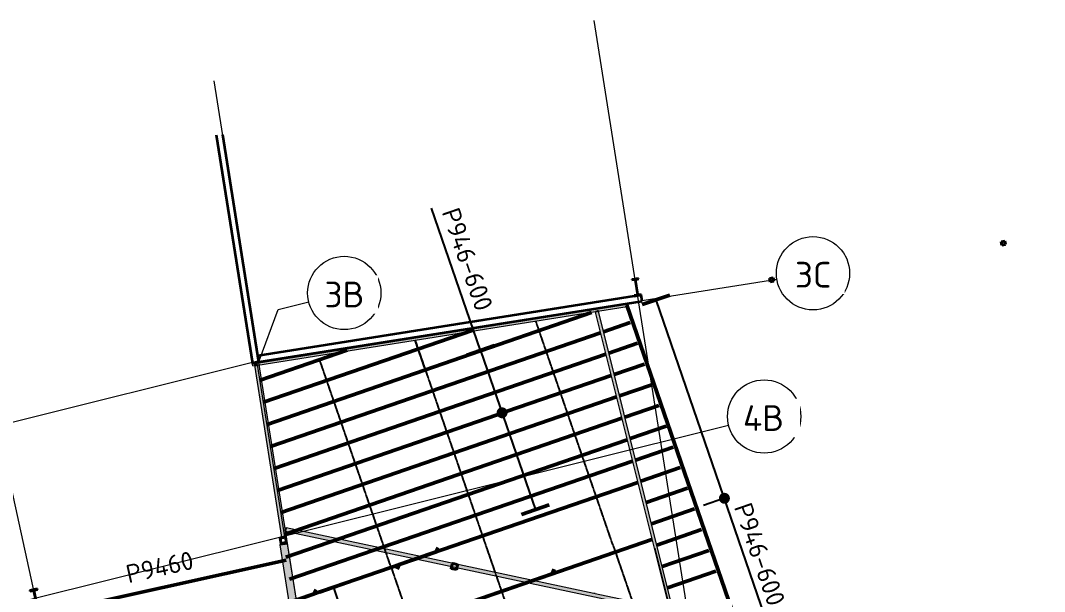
# Model space of a CAD drawing. Header units: millimetres. Extents: x 632 to 197946, y -2790 to 4041528.
# Drawn here: x 162776 to 190720, y 3992736 to 4008312 of the extents above; entities that cross this region are included whole.
import ezdxf

# ---------------------------------------------------------------- set-up
doc = ezdxf.new("R2010")
doc.units = ezdxf.units.MM
for name, pattern in [('Dash', [7, 5, -2]), ('Hidden', [4, 3, -1]), ('Hidden Half', [3, 2, -1])]:
    doc.linetypes.add(name, pattern=pattern)
for name, color, linetype, lineweight in [('A-010-M_LINE', 90, 'Continuous', 13), ('A-200-M_WALL_EXT', 113, 'Continuous', 13), ('S-280-A_STRUCT_FRAME', 2, 'Continuous', 18), ('S-280-M_COLUMN', 52, 'Continuous', 13), ('S-280-M_STRUCT_FRAME', 12, 'Continuous', 13), ('S-280-MH_COLUMN', 52, 'Hidden Half', 13), ('Z-030-M_GRID', 191, 'Continuous', 13), ('Z-033_T_GRIDREF', 31, 'Continuous', 13), ('Z-060-M_DETAIL', 92, 'Continuous', 25)]:
    doc.layers.add(name, color=color, linetype=linetype, lineweight=lineweight)
doc.styles.add('ISOCPEUR_1', font='isocpeur.ttf', dxfattribs={"height": 700})
doc.styles.add('ISOCPEUR_2', font='isocpeur.ttf', dxfattribs={"height": 500})

# ---------------------------------------------------------------- blocks, each defined once
blk = doc.blocks.new('NRP_Column-Steel-UB - SC124 - 530UB82_0-4039852-S6_011 - LOWER PURLIN PLAN - PART 1')
at = {"layer": 'S-280-M_COLUMN', "linetype": 'Hidden Half', "lineweight": 35}
blk.add_hatch(color=256, dxfattribs=at).paths.add_polyline_path([(-105, -264), (104, -264), (104, -251), (19, -251), (9, -247), (5, -237), (5, 237), (9, 247), (19, 251), (104, 251), (104, 264), (-105, 264), (-105, 251), (-19, 251), (-9, 247), (-5, 237), (-5, -237), (-9, -247), (-19, -251), (-105, -251)])
at = {"layer": 'S-280-M_COLUMN', "lineweight": 35}
for p, q in [((104, 264), (-105, 264)), ((-105, 264), (-105, 251)), ((-105, 251), (-19, 251)), ((-5, 237), (-5, -237)), ((5, -237), (5, 237)), ((19, 251), (104, 251)), ((104, 251), (104, 264)), ((-19, -251), (-105, -251)), ((-105, -251), (-105, -264)), ((-105, -264), (104, -264)), ((104, -251), (19, -251)), ((104, -264), (104, -251))]:
    blk.add_line(p, q, dxfattribs=at)
for centre, start, end in [((-19, 237), 0, 90), ((19, 237), 90, 180), ((-19, -237), 270, 0), ((19, -237), 180, 270)]:
    blk.add_arc(centre, 14, start, end, dxfattribs=at)
blk = doc.blocks.new('NRP_Column-Steel-UB - SC122 - 460UB74_6-4109969-S6_011 - LOWER PURLIN PLAN - PART 1')
at = {"layer": 'S-280-M_COLUMN', "linetype": 'Hidden Half', "lineweight": 35}
blk.add_hatch(color=256, dxfattribs=at).paths.add_polyline_path([(-95, 0), (95, 0), (95, 15), (16, 15), (8, 18), (5, 26), (5, 431), (8, 440), (16, 443), (95, 443), (95, 457), (-95, 457), (-95, 443), (-16, 443), (-8, 440), (-5, 431), (-5, 26), (-8, 18), (-16, 15), (-95, 15)])
at = {"layer": 'S-280-M_COLUMN', "lineweight": 35}
for p, q in [((95, 457), (-95, 457)), ((-95, 457), (-95, 443)), ((-95, 443), (-16, 443)), ((-5, 431), (-5, 26)), ((5, 26), (5, 431)), ((16, 443), (95, 443)), ((95, 443), (95, 457)), ((-16, 15), (-95, 15)), ((-95, 15), (-95, 0)), ((-95, 0), (95, 0)), ((95, 15), (16, 15)), ((95, 0), (95, 15))]:
    blk.add_line(p, q, dxfattribs=at)
for centre, start, end in [((-16, 431), 0, 90), ((16, 431), 90, 180), ((-16, 26), 270, 0), ((16, 26), 180, 270)]:
    blk.add_arc(centre, 11.4, start, end, dxfattribs=at)
blk = doc.blocks.new('NRP_Column-Steel-SHS - SC440 - 150x150x5_0SHS-3964800-S6_011 - LOWER PURLIN PLAN - PART 1')
at = {"layer": 'S-280-M_COLUMN', "linetype": 'Hidden Half', "lineweight": 35}
h = blk.add_hatch(color=256, dxfattribs=at)
h.paths.add_polyline_path([(-75, -75), (75, -75), (75, 75), (-75, 75)])
h.paths.add_polyline_path([(-70, -70), (-70, 70), (70, 70), (70, -70)])
at = {"layer": 'S-280-M_COLUMN', "lineweight": 35}
for p, q in [((75, 75), (-75, 75)), ((-75, 75), (-75, -75)), ((-70, -70), (-70, 70)), ((-70, 70), (70, 70)), ((70, 70), (70, -70)), ((75, -75), (75, 75)), ((-75, -75), (75, -75)), ((70, -70), (-70, -70))]:
    blk.add_line(p, q, dxfattribs=at)
blk = doc.blocks.new('NRP_Framing-Steel-Purlin C - P946 - EC250-24-4003491-S6_011 - LOWER PURLIN PLAN - PART 1')
at = {"layer": 'S-280-M_STRUCT_FRAME', "color": 1, "lineweight": 50}
blk.add_line((-2318985, 3993595), (-2325715, 3992103), dxfattribs=at)
blk.add_line((-2318985, 3993595), (-2325715, 3992103), dxfattribs=at)
blk = doc.blocks.new('NRP_Framing-Steel-Purlin Z - P914 - EZ250-15-4004943-S6_011 - LOWER PURLIN PLAN - PART 1')
at = {"layer": 'S-280-M_STRUCT_FRAME', "color": 150, "lineweight": 50}
for p, q in [((-2318172, 3992792), (-2318234, 3992665)), ((-2318234, 3992665), (-2325883, 3990031)), ((-2325883, 3990031), (-2325945, 3989904))]:
    blk.add_line(p, q, dxfattribs=at)
blk = doc.blocks.new('NRP_Framing-Steel-Purlin Z - P916 - EZ250-24-4147545-S6_011 - LOWER PURLIN PLAN - PART 1')
at = {"layer": 'S-280-M_STRUCT_FRAME', "color": 1, "lineweight": 50}
for p, q in [((-2314905, 3993811), (-2319226, 3992323)), ((-2314843, 3993938), (-2314905, 3993811)), ((-2319226, 3992323), (-2319288, 3992196))]:
    blk.add_line(p, q, dxfattribs=at)
blk = doc.blocks.new('NRP_Framing-Steel-Purlin Z - P916 - EZ250-24-4147543-S6_011 - LOWER PURLIN PLAN - PART 1')
at = {"layer": 'S-280-M_STRUCT_FRAME', "color": 1, "lineweight": 50}
for p, q in [((-2311667, 3993342), (-2311729, 3993215)), ((-2311729, 3993215), (-2319115, 3990672)), ((-2319115, 3990672), (-2319177, 3990545))]:
    blk.add_line(p, q, dxfattribs=at)
blk = doc.blocks.new('NRP_Framing-Steel-Purlin C - P946 - EC250-24-4149092-S6_011 - LOWER PURLIN PLAN - PART 1')
at = {"layer": 'S-280-M_STRUCT_FRAME', "color": 1, "lineweight": 50}
blk.add_line((-2308423, 3996677), (-2309451, 3996323), dxfattribs=at)
blk.add_line((-2308423, 3996677), (-2309451, 3996323), dxfattribs=at)
blk = doc.blocks.new('NRP_Framing-Steel-Purlin C - P946 - EC250-24-4149094-S6_011 - LOWER PURLIN PLAN - PART 1')
at = {"layer": 'S-280-M_STRUCT_FRAME', "color": 1, "lineweight": 50}
blk.add_line((-2308618, 3997243), (-2309596, 3996906), dxfattribs=at)
blk.add_line((-2308618, 3997243), (-2309596, 3996906), dxfattribs=at)
blk = doc.blocks.new('NRP_Framing-Steel-Purlin C - P946 - EC250-24-4149096-S6_011 - LOWER PURLIN PLAN - PART 1')
at = {"layer": 'S-280-M_STRUCT_FRAME', "color": 1, "lineweight": 50}
blk.add_line((-2308813, 3997810), (-2309742, 3997490), dxfattribs=at)
blk.add_line((-2308813, 3997810), (-2309742, 3997490), dxfattribs=at)
blk = doc.blocks.new('NRP_Framing-Steel-Purlin C - P946 - EC250-24-4149098-S6_011 - LOWER PURLIN PLAN - PART 1')
at = {"layer": 'S-280-M_STRUCT_FRAME', "color": 1, "lineweight": 50}
blk.add_line((-2309007, 3998376), (-2309888, 3998073), dxfattribs=at)
blk.add_line((-2309007, 3998376), (-2309888, 3998073), dxfattribs=at)
blk = doc.blocks.new('NRP_Framing-Steel-Purlin C - P946 - EC250-24-4149100-S6_011 - LOWER PURLIN PLAN - PART 1')
at = {"layer": 'S-280-M_STRUCT_FRAME', "color": 1, "lineweight": 50}
blk.add_line((-2309203, 3998942), (-2310033, 3998657), dxfattribs=at)
blk.add_line((-2309203, 3998942), (-2310033, 3998657), dxfattribs=at)
blk = doc.blocks.new('NRP_Framing-Steel-Purlin C - P946 - EC250-24-4149102-S6_011 - LOWER PURLIN PLAN - PART 1')
at = {"layer": 'S-280-M_STRUCT_FRAME', "color": 1, "lineweight": 50}
blk.add_line((-2309398, 3999509), (-2310179, 3999240), dxfattribs=at)
blk.add_line((-2309398, 3999509), (-2310179, 3999240), dxfattribs=at)
blk = doc.blocks.new('NRP_Framing-Steel-Purlin Z - P916 - EZ250-24-4149498-S6_011 - LOWER PURLIN PLAN - PART 1')
at = {"layer": 'S-280-M_STRUCT_FRAME', "color": 1, "lineweight": 50}
for p, q in [((-2309391, 3995710), (-2315897, 3993469)), ((-2315897, 3993469), (-2315959, 3993343))]:
    blk.add_line(p, q, dxfattribs=at)
blk = doc.blocks.new('NRP_Framing-Steel-Purlin Z - P916 - EZ250-24-4147741-S6_011 - LOWER PURLIN PLAN - PART 1')
at = {"layer": 'S-280-M_STRUCT_FRAME', "color": 1, "lineweight": 50}
for p, q in [((-2309003, 3994154), (-2315643, 3991867)), ((-2315643, 3991867), (-2315705, 3991740))]:
    blk.add_line(p, q, dxfattribs=at)
blk = doc.blocks.new('NRP_Framing-Steel-Purlin C - P946 - EC250-24-4149104-S6_011 - LOWER PURLIN PLAN - PART 1')
at = {"layer": 'S-280-M_STRUCT_FRAME', "color": 1, "lineweight": 50}
blk.add_line((-2309593, 4000075), (-2310324, 3999823), dxfattribs=at)
blk.add_line((-2309593, 4000075), (-2310324, 3999823), dxfattribs=at)
blk = doc.blocks.new('NRP_Framing-Steel-Purlin C - P946 - EC250-24-4148733-S6_011 - LOWER PURLIN PLAN - PART 1')
at = {"layer": 'S-280-M_STRUCT_FRAME', "color": 1, "lineweight": 50}
blk.add_line((-2310655, 4000343), (-2319503, 3997296), dxfattribs=at)
blk.add_line((-2310655, 4000343), (-2319503, 3997296), dxfattribs=at)
blk = doc.blocks.new('NRP_Framing-Steel-Purlin C - P946 - EC250-24-4148734-S6_011 - LOWER PURLIN PLAN - PART 1')
at = {"layer": 'S-280-M_STRUCT_FRAME', "color": 1, "lineweight": 50}
blk.add_line((-2313909, 3999856), (-2319599, 3997897), dxfattribs=at)
blk.add_line((-2313909, 3999856), (-2319599, 3997897), dxfattribs=at)
blk = doc.blocks.new('NRP_Framing-Steel-Purlin C - P946 - EC250-24-4148735-S6_011 - LOWER PURLIN PLAN - PART 1')
at = {"layer": 'S-280-M_STRUCT_FRAME', "color": 1, "lineweight": 50}
blk.add_line((-2317317, 3999316), (-2319694, 3998498), dxfattribs=at)
blk.add_line((-2317317, 3999316), (-2319694, 3998498), dxfattribs=at)
blk = doc.blocks.new('NRP_Framing-Steel-Purlin C - P946 - EC250-24-4149111-S6_011 - LOWER PURLIN PLAN - PART 1')
at = {"layer": 'S-280-M_STRUCT_FRAME', "color": 1, "lineweight": 50}
blk.add_line((-2309682, 3996877), (-2318991, 3993671), dxfattribs=at)
blk.add_line((-2309682, 3996877), (-2318991, 3993671), dxfattribs=at)
blk = doc.blocks.new('NRP_Framing-Steel-Purlin C - P946 - EC250-24-4149109-S6_011 - LOWER PURLIN PLAN - PART 1')
at = {"layer": 'S-280-M_STRUCT_FRAME', "color": 1, "lineweight": 50}
blk.add_line((-2309974, 3998043), (-2319122, 3994893), dxfattribs=at)
blk.add_line((-2309974, 3998043), (-2319122, 3994893), dxfattribs=at)
blk = doc.blocks.new('NRP_Framing-Steel-Purlin C - P946 - EC250-24-4149106-S6_011 - LOWER PURLIN PLAN - PART 1')
at = {"layer": 'S-280-M_STRUCT_FRAME', "color": 1, "lineweight": 50}
blk.add_line((-2310410, 3999794), (-2319408, 3996696), dxfattribs=at)
blk.add_line((-2310410, 3999794), (-2319408, 3996696), dxfattribs=at)
blk = doc.blocks.new('NRP_Framing-Steel-Purlin C - P946 - EC250-24-4149512-S6_011 - LOWER PURLIN PLAN - PART 1')
at = {"layer": 'S-280-M_STRUCT_FRAME', "color": 1, "lineweight": 50}
blk.add_line((-2308230, 3996119), (-2309307, 3995748), dxfattribs=at)
blk.add_line((-2308230, 3996119), (-2309307, 3995748), dxfattribs=at)
blk = doc.blocks.new('NRP_Framing-Steel-Purlin C - P946 - EC250-24-4149467-S6_011 - LOWER PURLIN PLAN - PART 1')
at = {"layer": 'S-280-M_STRUCT_FRAME', "color": 1, "lineweight": 50}
blk.add_line((-2308036, 3995555), (-2309162, 3995167), dxfattribs=at)
blk.add_line((-2308036, 3995555), (-2309162, 3995167), dxfattribs=at)
blk = doc.blocks.new('NRP_Framing-Steel-Purlin C - P946 - EC250-24-4149466-S6_011 - LOWER PURLIN PLAN - PART 1')
at = {"layer": 'S-280-M_STRUCT_FRAME', "color": 1, "lineweight": 50}
blk.add_line((-2307842, 3994990), (-2309017, 3994585), dxfattribs=at)
blk.add_line((-2307842, 3994990), (-2309017, 3994585), dxfattribs=at)
blk = doc.blocks.new('NRP_Framing-Steel-Purlin C - P946 - EC250-24-4149432-S6_011 - LOWER PURLIN PLAN - PART 1')
at = {"layer": 'S-280-M_STRUCT_FRAME', "color": 1, "lineweight": 50}
blk.add_line((-2307647, 3994424), (-2308871, 3994002), dxfattribs=at)
blk.add_line((-2307647, 3994424), (-2308871, 3994002), dxfattribs=at)
blk = doc.blocks.new('NRP_Framing-Steel-Purlin C - P946 - EC250-24-4149430-S6_011 - LOWER PURLIN PLAN - PART 1')
at = {"layer": 'S-280-M_STRUCT_FRAME', "color": 1, "lineweight": 50}
blk.add_line((-2307453, 3993859), (-2308726, 3993421), dxfattribs=at)
blk.add_line((-2307453, 3993859), (-2308726, 3993421), dxfattribs=at)
blk = doc.blocks.new('NRP_Framing-Steel-Purlin C - P946 - EC250-24-4149428-S6_011 - LOWER PURLIN PLAN - PART 1')
at = {"layer": 'S-280-M_STRUCT_FRAME', "color": 1, "lineweight": 50}
blk.add_line((-2307258, 3993295), (-2308581, 3992839), dxfattribs=at)
blk.add_line((-2307258, 3993295), (-2308581, 3992839), dxfattribs=at)
blk = doc.blocks.new('NRP_Framing-Steel-PFC - OR308 - 250PFC-4149580-S6_011 - LOWER PURLIN PLAN - PART 1')
at = {"layer": 'S-280-M_STRUCT_FRAME', "linetype": 'Dash'}
for points in [[(-2310552, 4000360), (-2310544, 4000363), (-2310545, 4000371), (-2310553, 4000369), (-2310552, 4000361)], [(-2308204, 3990955), (-2308117, 3990977), (-2310464, 4000382), (-2310552, 4000360), (-2309256, 3995167)], [(-2308120, 3990989), (-2308119, 3990989), (-2310464, 4000383), (-2310545, 4000371), (-2310543, 4000363), (-2310464, 4000382), (-2308197, 3991297)], [(-2310544, 4000363), (-2310543, 4000363), (-2310545, 4000371)], [(-2308117, 3990977), (-2308117, 3990978), (-2309163, 3995167)], [(-2308119, 3990989), (-2308119, 3990990), (-2309162, 3995167)]]:
    blk.add_hatch(color=9, dxfattribs=at).paths.add_polyline_path(points)
at = {"layer": 'S-280-M_STRUCT_FRAME', "color": 55, "linetype": 'Dash'}
for p, q in [((-2310466, 4000395), (-2310554, 4000373)), ((-2310554, 4000373), (-2310553, 4000369)), ((-2310546, 4000374), (-2310466, 4000394)), ((-2310545, 4000371), (-2310546, 4000374)), ((-2310545, 4000371), (-2310546, 4000374)), ((-2310466, 4000394), (-2310466, 4000395)), ((-2310464, 4000384), (-2310466, 4000395)), ((-2310464, 4000384), (-2310466, 4000394))]:
    blk.add_line(p, q, dxfattribs=at)
at = {"layer": 'S-280-M_STRUCT_FRAME', "color": 55}
for p, q in [((-2310553, 4000369), (-2310552, 4000360)), ((-2310552, 4000360), (-2310464, 4000382)), ((-2310552, 4000360), (-2308204, 3990955)), ((-2310544, 4000363), (-2310545, 4000371)), ((-2310543, 4000363), (-2310545, 4000371)), ((-2310464, 4000383), (-2310544, 4000363)), ((-2308119, 3990989), (-2310464, 4000384)), ((-2308119, 3990990), (-2310464, 4000384)), ((-2310464, 4000382), (-2310464, 4000383)), ((-2308117, 3990978), (-2310464, 4000383)), ((-2308117, 3990977), (-2310464, 4000382)), ((-2308117, 3990977), (-2308204, 3990955)), ((-2308119, 3990990), (-2308119, 3990990)), ((-2308117, 3990978), (-2308117, 3990978))]:
    blk.add_line(p, q, dxfattribs=at)
blk = doc.blocks.new('NRP_Framing-Steel-PFC - R308 - 250PFC-4148418-S6_011 - LOWER PURLIN PLAN - PART 1')
at = {"layer": 'S-280-M_STRUCT_FRAME', "linetype": 'Dash'}
blk.add_hatch(color=9, dxfattribs=at).paths.add_polyline_path([(-2319107, 3994217), (-2319018, 3994231), (-2319762, 3998926), (-2319850, 3998912), (-2319107, 3994221)])
at = {"layer": 'S-280-M_STRUCT_FRAME', "color": 55, "linetype": 'Dash'}
for p, q in [((-2319764, 3998939), (-2319852, 3998925)), ((-2319852, 3998925), (-2319850, 3998912)), ((-2319844, 3998925), (-2319763, 3998938)), ((-2319843, 3998914), (-2319844, 3998925)), ((-2319762, 3998927), (-2319843, 3998914)), ((-2319763, 3998938), (-2319764, 3998939)), ((-2319762, 3998927), (-2319763, 3998938))]:
    blk.add_line(p, q, dxfattribs=at)
at = {"layer": 'S-280-M_STRUCT_FRAME', "color": 55}
for p, q in [((-2319850, 3998912), (-2319762, 3998926)), ((-2319850, 3998912), (-2319107, 3994217)), ((-2319762, 3998926), (-2319762, 3998927)), ((-2319018, 3994231), (-2319762, 3998926)), ((-2319018, 3994231), (-2319107, 3994217))]:
    blk.add_line(p, q, dxfattribs=at)
blk = doc.blocks.new('NRP_Framing-Steel-PFC - R309 - 300PFC-4147032-S6_011 - LOWER PURLIN PLAN - PART 1')
at = {"layer": 'S-280-M_STRUCT_FRAME', "linetype": 'Dash'}
h = blk.add_hatch(color=9, dxfattribs=at)
h.paths.add_polyline_path([(-2308514, 3992152), (-2308516, 3992152), (-2308516, 3992152)])
h.paths.add_polyline_path([(-2310571, 3992589), (-2310571, 3992589), (-2310583, 3992591)])
h.paths.add_polyline_path([(-2310713, 3992619), (-2310713, 3992619), (-2319005, 3994384), (-2318988, 3994462), (-2318996, 3994462), (-2319012, 3994383), (-2310720, 3992620)])
for points in [[(-2319005, 3994382), (-2318988, 3994470), (-2318995, 3994470), (-2318994, 3994463), (-2318988, 3994462), (-2319005, 3994382)], [(-2318988, 3994462), (-2318988, 3994462), (-2318988, 3994462)]]:
    blk.add_hatch(color=9, dxfattribs=at).paths.add_polyline_path(points)
h = blk.add_hatch(color=9, dxfattribs=at)
h.paths.add_polyline_path([(-2308502, 3992149), (-2308527, 3992246), (-2310548, 3992676), (-2310566, 3992588), (-2308986, 3992252)])
h.paths.add_polyline_path([(-2310571, 3992589), (-2310553, 3992672), (-2310590, 3992680), (-2310589, 3992685), (-2318986, 3994470), (-2319005, 3994382), (-2310583, 3992591)])
at = {"layer": 'S-280-M_STRUCT_FRAME', "color": 55}
for p, q in [((-2318994, 3994471), (-2319013, 3994383)), ((-2319013, 3994383), (-2319012, 3994383)), ((-2319012, 3994383), (-2318995, 3994463)), ((-2319012, 3994383), (-2319005, 3994382)), ((-2319005, 3994382), (-2318986, 3994470)), ((-2318988, 3994462), (-2319005, 3994382)), ((-2319005, 3994382), (-2319005, 3994382)), ((-2319005, 3994382), (-2310571, 3992589)), ((-2318995, 3994463), (-2318988, 3994462)), ((-2318986, 3994470), (-2318994, 3994471)), ((-2310589, 3992685), (-2318986, 3994470)), ((-2310566, 3992588), (-2308502, 3992149)), ((-2308527, 3992246), (-2310548, 3992676))]:
    blk.add_line(p, q, dxfattribs=at)
at = {"layer": 'S-280-M_STRUCT_FRAME', "color": 55, "linetype": 'Dash'}
for p, q in [((-2319013, 3994383), (-2319012, 3994383)), ((-2319013, 3994383), (-2319013, 3994383)), ((-2319005, 3994382), (-2319005, 3994382)), ((-2318995, 3994463), (-2318988, 3994462)), ((-2318994, 3994471), (-2318986, 3994470)), ((-2310548, 3992676), (-2310589, 3992685)), ((-2310571, 3992589), (-2310566, 3992588)), ((-2308448, 3992230), (-2308527, 3992246)), ((-2308502, 3992149), (-2308466, 3992142)), ((-2308448, 3992230), (-2308466, 3992142))]:
    blk.add_line(p, q, dxfattribs=at)
blk = doc.blocks.new('NRP_Framing-Steel-Purlin C - P946 - EC250-24-4148414-S6_011 - LOWER PURLIN PLAN - PART 1')
at = {"layer": 'S-280-M_STRUCT_FRAME', "color": 1, "lineweight": 50}
blk.add_line((-2309687, 4000551), (-2298311, 3967514), dxfattribs=at)
blk.add_line((-2309687, 4000551), (-2298311, 3967514), dxfattribs=at)
at = {"layer": 'S-280-M_STRUCT_FRAME', "color": 1, "linetype": 'Dash', "lineweight": 50}
blk.add_line((-2298311, 3967514), (-2298290, 3967453), dxfattribs=at)
blk.add_line((-2298311, 3967514), (-2298290, 3967453), dxfattribs=at)
blk = doc.blocks.new('NRP_Framing-Steel-PFC - B306 - 200PFC-4148600-S6_011 - LOWER PURLIN PLAN - PART 1')
at = {"layer": 'S-280-M_STRUCT_FRAME', "linetype": 'Dash'}
for points in [[(-2319896, 3998889), (-2319848, 3998897), (-2319850, 3998913), (-2319762, 3998926), (-2319759, 3998911), (-2309683, 4000507), (-2309695, 4000581), (-2319908, 3998964), (-2319899, 3998905)], [(-2309683, 4000507), (-2309680, 4000508), (-2309691, 4000576), (-2309694, 4000575)]]:
    blk.add_hatch(color=9, dxfattribs=at).paths.add_polyline_path(points)
at = {"layer": 'S-280-M_STRUCT_FRAME', "color": 55}
for p, q in [((-2309695, 4000581), (-2319908, 3998964)), ((-2319759, 3998911), (-2309683, 4000507)), ((-2309692, 4000582), (-2309695, 4000581)), ((-2309695, 4000581), (-2309683, 4000507)), ((-2309694, 4000575), (-2309693, 4000575)), ((-2309693, 4000575), (-2309691, 4000576)), ((-2309683, 4000507), (-2309693, 4000575)), ((-2309680, 4000508), (-2309692, 4000582)), ((-2309691, 4000576), (-2309680, 4000508)), ((-2309683, 4000507), (-2309680, 4000508)), ((-2309683, 4000507), (-2309683, 4000507)), ((-2309680, 4000508), (-2309680, 4000508)), ((-2319896, 3998889), (-2319908, 3998964)), ((-2319896, 3998889), (-2319848, 3998897))]:
    blk.add_line(p, q, dxfattribs=at)
at = {"layer": 'S-280-M_STRUCT_FRAME', "color": 55, "linetype": 'Dash'}
for p, q in [((-2309683, 4000507), (-2309683, 4000507)), ((-2309683, 4000507), (-2309683, 4000507)), ((-2309680, 4000508), (-2309680, 4000508)), ((-2309680, 4000508), (-2309680, 4000508)), ((-2319848, 3998897), (-2319759, 3998911))]:
    blk.add_line(p, q, dxfattribs=at)
blk = doc.blocks.new('NRP_Framing-Steel-Purlin C - P946 - EC250-24-4149112-S6_011 - LOWER PURLIN PLAN - PART 1')
at = {"layer": 'S-280-M_STRUCT_FRAME', "color": 1, "lineweight": 50}
blk.add_line((-2309537, 3996293), (-2318896, 3993070), dxfattribs=at)
blk.add_line((-2309537, 3996293), (-2318896, 3993070), dxfattribs=at)
at = {"layer": 'S-280-M_STRUCT_FRAME', "color": 1, "linetype": 'Dash', "lineweight": 50}
blk.add_line((-2309536, 3996293), (-2309537, 3996293), dxfattribs=at)
blk.add_line((-2309536, 3996293), (-2309537, 3996293), dxfattribs=at)
blk = doc.blocks.new('NRP_Framing-Steel-Purlin C - P946 - EC250-24-4149110-S6_011 - LOWER PURLIN PLAN - PART 1')
at = {"layer": 'S-280-M_STRUCT_FRAME', "color": 1, "lineweight": 50}
blk.add_line((-2309828, 3997460), (-2319028, 3994292), dxfattribs=at)
blk.add_line((-2309828, 3997460), (-2319028, 3994292), dxfattribs=at)
at = {"layer": 'S-280-M_STRUCT_FRAME', "color": 1, "linetype": 'Dash', "lineweight": 50}
blk.add_line((-2309828, 3997460), (-2309828, 3997460), dxfattribs=at)
blk.add_line((-2309828, 3997460), (-2309828, 3997460), dxfattribs=at)
blk = doc.blocks.new('NRP_Framing-Steel-Purlin C - P946 - EC250-24-4149108-S6_011 - LOWER PURLIN PLAN - PART 1')
at = {"layer": 'S-280-M_STRUCT_FRAME', "color": 1, "lineweight": 50}
for p, q in [((-2310119, 3998627), (-2312949, 3997653)), ((-2310119, 3998627), (-2312949, 3997653)), ((-2313230, 3997556), (-2319218, 3995494)), ((-2313230, 3997556), (-2319218, 3995494))]:
    blk.add_line(p, q, dxfattribs=at)
at = {"layer": 'S-280-M_STRUCT_FRAME', "color": 1, "linetype": 'Dash', "lineweight": 50}
blk.add_line((-2310119, 3998627), (-2310119, 3998627), dxfattribs=at)
blk.add_line((-2310119, 3998627), (-2310119, 3998627), dxfattribs=at)
blk = doc.blocks.new('NRP_Framing-Steel-Purlin C - P946 - EC250-24-4149107-S6_011 - LOWER PURLIN PLAN - PART 1')
at = {"layer": 'S-280-M_STRUCT_FRAME', "color": 1, "lineweight": 50}
blk.add_line((-2310265, 3999210), (-2319313, 3996095), dxfattribs=at)
blk.add_line((-2310265, 3999210), (-2319313, 3996095), dxfattribs=at)
at = {"layer": 'S-280-M_STRUCT_FRAME', "color": 1, "linetype": 'Dash', "lineweight": 50}
blk.add_line((-2310264, 3999210), (-2310265, 3999210), dxfattribs=at)
blk.add_line((-2310264, 3999210), (-2310265, 3999210), dxfattribs=at)
blk = doc.blocks.new('NRP_Extent _v2_ - 1-200-4010178-S6_011 - LOWER PURLIN PLAN - PART 1')
at = {"layer": 'Z-060-M_DETAIL'}
blk.add_hatch(color=256, dxfattribs=at).paths.add_polyline_path([(-145, 39), (-150, 0), (-145, -39), (-130, -75), (-106, -106), (-75, -130), (-39, -145), (0, -150), (39, -145), (75, -130), (106, -106), (130, -75), (145, -39), (150, 0), (145, 39), (130, 75), (106, 106), (75, 130), (39, 145), (0, 150), (-39, 145), (-75, 130), (-106, 106), (-130, 75)])
at = {"layer": 'Z-060-M_DETAIL', "lineweight": 50}
for p, q in [((-8881, 400), (-8881, -400)), ((14875, 400), (14875, -400))]:
    blk.add_line(p, q, dxfattribs=at)
at = {"layer": 'Z-060-M_DETAIL'}
blk.add_line((14875, 0), (-8881, 0), dxfattribs=at)
blk = doc.blocks.new('NRP_Bridging Plan _v2_ - 1 Row-4150505-S6_011 - LOWER PURLIN PLAN - PART 1')
at = {"layer": 'Z-060-M_DETAIL', "linetype": 'Hidden'}
blk.add_line((4670, 805), (4670, -26539), dxfattribs=at)
blk = doc.blocks.new('NRP_Bridging Plan _v2_ - 1 Row-4028170-S6_011 - LOWER PURLIN PLAN - PART 1')
at = {"layer": 'Z-060-M_DETAIL', "linetype": 'Hidden'}
blk.add_line((1620, 223), (1620, -9577), dxfattribs=at)
blk = doc.blocks.new('NRP_Extent _v2_ - 1-200-4151327-S6_011 - LOWER PURLIN PLAN - PART 1')
at = {"layer": 'Z-060-M_DETAIL'}
blk.add_hatch(color=256, dxfattribs=at).paths.add_polyline_path([(-145, 39), (-150, 0), (-145, -39), (-130, -75), (-106, -106), (-75, -130), (-39, -145), (0, -150), (39, -145), (75, -130), (106, -106), (130, -75), (145, -39), (150, 0), (145, 39), (130, 75), (106, 106), (75, 130), (39, 145), (0, 150), (-39, 145), (-75, 130), (-106, 106), (-130, 75)])
at = {"layer": 'Z-060-M_DETAIL', "lineweight": 50}
for p, q in [((-2795, 400), (-2795, -400)), ((1800, 400), (1800, -400))]:
    blk.add_line(p, q, dxfattribs=at)
at = {"layer": 'Z-060-M_DETAIL'}
for q in [(-2795, 0), (5904, 0)]:
    blk.add_line((1800, 0), q, dxfattribs=at)
blk = doc.blocks.new('NRP_Extent _v2_ - 1-200-4153870-S6_011 - LOWER PURLIN PLAN - PART 1')
at = {"layer": 'Z-060-M_DETAIL'}
blk.add_hatch(color=256, dxfattribs=at).paths.add_polyline_path([(145, -39), (150, 0), (145, 39), (130, 75), (106, 106), (75, 130), (39, 145), (0, 150), (-39, 145), (-75, 130), (-106, 106), (-130, 75), (-145, 39), (-150, 0), (-145, -39), (-130, -75), (-106, -106), (-75, -130), (-39, -145), (0, -150), (39, -145), (75, -130), (106, -106), (130, -75)])
at = {"layer": 'Z-060-M_DETAIL', "lineweight": 50}
for p, q in [((-5726, 400), (-5726, -400)), ((3592, 400), (3592, -400))]:
    blk.add_line(p, q, dxfattribs=at)
at = {"layer": 'Z-060-M_DETAIL'}
for p, q in [((3592, 0), (-5726, 0)), ((0, 0), (0, -600))]:
    blk.add_line(p, q, dxfattribs=at)
blk = doc.blocks.new('Grid - NRP_Grid-Head-320187-S6_011 - LOWER PURLIN PLAN - PART 1')
at = {"layer": 'Z-033_T_GRIDREF'}
blk.add_circle((0, 0), 5, dxfattribs=at)

msp = doc.modelspace()

# ---------------------------------------------------------------- hatches: boundary and pattern name
at = {"layer": 'S-280-M_COLUMN'}
h = msp.add_hatch(color=256, dxfattribs=at)
h.paths.add_polyline_path([(189552, 4002182), (189651, 4002198), (189636, 4002296), (189537, 4002281)])
h.paths.add_polyline_path([(189557, 4002188), (189543, 4002277), (189631, 4002291), (189646, 4002202)])
h = msp.add_hatch(color=256, dxfattribs=at)
h.paths.add_polyline_path([(183235, 4001181), (183333, 4001197), (183318, 4001296), (183219, 4001280)])
h.paths.add_polyline_path([(183239, 4001187), (183225, 4001276), (183314, 4001290), (183328, 4001201)])
h = msp.add_hatch(color=256, dxfattribs=at)
h.paths.add_polyline_path([(174676, 3993328), (174689, 3993386), (174684, 3993387), (174673, 3993334), (174536, 3993363), (174545, 3993417), (174542, 3993417), (174530, 3993359)])
h.paths.add_polyline_path([(174708, 3993474), (174708, 3993474), (174708, 3993474)])
at = {"layer": 'S-280-M_STRUCT_FRAME'}
for points in [[(169860, 3994005), (169958, 3994022), (169954, 3994046), (169856, 3994031)], [(171754, 3982047), (171960, 3982079), (170066, 3994037), (169860, 3994005), (171264, 3985140)], [(169968, 3994022), (170066, 3994038), (170062, 3994063), (169964, 3994046), (169965, 3994037)]]:
    msp.add_hatch(color=9, dxfattribs=at).paths.add_polyline_path(points)
h = msp.add_hatch(color=9, dxfattribs=at)
h.paths.add_polyline_path([(169968, 3994022), (169964, 3994048), (169954, 3994046), (169958, 3994021)])
h.paths.add_polyline_path([(170066, 3994037), (170066, 3994038), (170005, 3994028)])

# ---------------------------------------------------------------- linework, layer by layer
at = {"layer": 'A-010-M_LINE', "linetype": 'Hidden', "lineweight": 25}
for p, q in [((178943, 3994006), (176840, 4000113)), ((173544, 3999591), (180062, 3980661)), ((173820, 3998789), (173544, 3999591)), ((172889, 3993400), (170938, 3999064))]:
    msp.add_line(p, q, dxfattribs=at)
at = {"layer": 'A-200-M_WALL_EXT', "lineweight": 35}
for p, q in [((168117, 4005194), (169103, 3998968)), ((169276, 3998996), (168295, 4005194)), ((179526, 4000796), (169249, 3999169)), ((179741, 4000653), (179713, 4000826)), ((169276, 3998996), (179741, 4000653)), ((169249, 3999169), (169276, 3998996)), ((169103, 3998968), (169276, 3998996))]:
    msp.add_line(p, q, dxfattribs=at)
at = {"layer": 'S-280-M_COLUMN', "lineweight": 35}
for p, q in [((189537, 4002281), (189636, 4002296)), ((189552, 4002182), (189537, 4002281)), ((189631, 4002291), (189543, 4002277)), ((189543, 4002277), (189557, 4002188)), ((189651, 4002198), (189552, 4002182)), ((189557, 4002188), (189646, 4002202)), ((189646, 4002202), (189631, 4002291)), ((189636, 4002296), (189651, 4002198)), ((183219, 4001280), (183318, 4001296)), ((183235, 4001181), (183219, 4001280)), ((183314, 4001290), (183225, 4001276)), ((183225, 4001276), (183239, 4001187)), ((183333, 4001197), (183235, 4001181)), ((183239, 4001187), (183328, 4001201)), ((183328, 4001201), (183314, 4001290)), ((183318, 4001296), (183333, 4001197)), ((174530, 3993359), (174542, 3993417)), ((174676, 3993328), (174530, 3993359)), ((174547, 3993416), (174536, 3993363)), ((174536, 3993363), (174673, 3993334)), ((174561, 3993506), (174708, 3993474)), ((174673, 3993334), (174684, 3993387)), ((174689, 3993386), (174676, 3993328))]:
    msp.add_line(p, q, dxfattribs=at)
at = {"layer": 'S-280-M_STRUCT_FRAME', "color": 55}
for p, q in [((170062, 3994064), (169856, 3994031)), ((169856, 3994031), (169954, 3994046)), ((169856, 3994031), (169856, 3994031)), ((169856, 3994031), (169860, 3994005)), ((169860, 3994005), (170066, 3994037)), ((169958, 3994021), (169860, 3994005)), ((169860, 3994005), (169860, 3994005)), ((171754, 3982047), (169860, 3994005)), ((169954, 3994046), (169958, 3994021)), ((169964, 3994048), (170062, 3994063)), ((169968, 3994022), (169964, 3994048)), ((170066, 3994038), (169968, 3994022)), ((170062, 3994063), (170062, 3994064)), ((170066, 3994038), (170062, 3994063)), ((170066, 3994037), (170066, 3994038)), ((171960, 3982079), (170066, 3994037))]:
    msp.add_line(p, q, dxfattribs=at)
at = {"layer": 'S-280-M_STRUCT_FRAME', "color": 55, "linetype": 'Dash'}
msp.add_line((169968, 3994022), (169968, 3994022), dxfattribs=at)
at = {"layer": 'S-280-MH_COLUMN', "lineweight": 35}
for p, q in [((174542, 3993417), (174561, 3993506)), ((174565, 3993500), (174547, 3993416)), ((174702, 3993470), (174565, 3993500)), ((174684, 3993387), (174702, 3993470)), ((174708, 3993474), (174689, 3993386))]:
    msp.add_line(p, q, dxfattribs=at)
at = {"layer": 'Z-030-M_GRID'}
for p, q in [((174477, 3966158), (168061, 4006670)), ((168900, 3966418), (160365, 4005451)), ((169276, 3999021), (183414, 4001260)), ((169807, 4000429), (170641, 4000637)), ((169286, 3999024), (169807, 4000429)), ((169286, 3999024), (146795, 3993419)), ((182099, 3997268), (147957, 3988759)), ((187587, 3963841), (180098, 3993921))]:
    msp.add_line(p, q, dxfattribs=at)

# ---------------------------------------------------------------- block references
at = {"layer": 'S-280-M_COLUMN', "lineweight": 35}
for name, p, rotation in [('NRP_Column-Steel-UB - SC122 - 460UB74_6-4109969-S6_011 - LOWER PURLIN PLAN - PART 1', (179620, 4000811), 9.000328388147217), ('NRP_Column-Steel-SHS - SC440 - 150x150x5_0SHS-3964800-S6_011 - LOWER PURLIN PLAN - PART 1', (169945, 3994135), 9.000328388111722), ('NRP_Column-Steel-UB - SC124 - 530UB82_0-4039852-S6_011 - LOWER PURLIN PLAN - PART 1', (163191, 3992525), 12.33440712063964)]:
    msp.add_blockref(name, p, dxfattribs=dict(at, rotation=rotation))
at = {"layer": 'S-280-M_STRUCT_FRAME', "color": 55, "linetype": 'Dash'}
for name in ['NRP_Framing-Steel-PFC - B306 - 200PFC-4148600-S6_011 - LOWER PURLIN PLAN - PART 1', 'NRP_Framing-Steel-PFC - OR308 - 250PFC-4149580-S6_011 - LOWER PURLIN PLAN - PART 1', 'NRP_Framing-Steel-PFC - R308 - 250PFC-4148418-S6_011 - LOWER PURLIN PLAN - PART 1', 'NRP_Framing-Steel-PFC - R309 - 300PFC-4147032-S6_011 - LOWER PURLIN PLAN - PART 1']:
    msp.add_blockref(name, (2489010, 0), dxfattribs=at)
at = {"layer": 'S-280-M_STRUCT_FRAME', "color": 1, "lineweight": 50}
for name in ['NRP_Framing-Steel-Purlin C - P946 - EC250-24-4148414-S6_011 - LOWER PURLIN PLAN - PART 1', 'NRP_Framing-Steel-Purlin C - P946 - EC250-24-4148733-S6_011 - LOWER PURLIN PLAN - PART 1', 'NRP_Framing-Steel-Purlin C - P946 - EC250-24-4149104-S6_011 - LOWER PURLIN PLAN - PART 1', 'NRP_Framing-Steel-Purlin C - P946 - EC250-24-4148734-S6_011 - LOWER PURLIN PLAN - PART 1', 'NRP_Framing-Steel-Purlin C - P946 - EC250-24-4149106-S6_011 - LOWER PURLIN PLAN - PART 1', 'NRP_Framing-Steel-Purlin C - P946 - EC250-24-4149102-S6_011 - LOWER PURLIN PLAN - PART 1', 'NRP_Framing-Steel-Purlin C - P946 - EC250-24-4148735-S6_011 - LOWER PURLIN PLAN - PART 1', 'NRP_Framing-Steel-Purlin C - P946 - EC250-24-4149107-S6_011 - LOWER PURLIN PLAN - PART 1', 'NRP_Framing-Steel-Purlin C - P946 - EC250-24-4149100-S6_011 - LOWER PURLIN PLAN - PART 1', 'NRP_Framing-Steel-Purlin C - P946 - EC250-24-4149108-S6_011 - LOWER PURLIN PLAN - PART 1', 'NRP_Framing-Steel-Purlin C - P946 - EC250-24-4149098-S6_011 - LOWER PURLIN PLAN - PART 1', 'NRP_Framing-Steel-Purlin C - P946 - EC250-24-4149109-S6_011 - LOWER PURLIN PLAN - PART 1', 'NRP_Framing-Steel-Purlin C - P946 - EC250-24-4149096-S6_011 - LOWER PURLIN PLAN - PART 1', 'NRP_Framing-Steel-Purlin C - P946 - EC250-24-4149110-S6_011 - LOWER PURLIN PLAN - PART 1', 'NRP_Framing-Steel-Purlin C - P946 - EC250-24-4149094-S6_011 - LOWER PURLIN PLAN - PART 1', 'NRP_Framing-Steel-Purlin C - P946 - EC250-24-4149111-S6_011 - LOWER PURLIN PLAN - PART 1', 'NRP_Framing-Steel-Purlin C - P946 - EC250-24-4149092-S6_011 - LOWER PURLIN PLAN - PART 1', 'NRP_Framing-Steel-Purlin C - P946 - EC250-24-4149112-S6_011 - LOWER PURLIN PLAN - PART 1', 'NRP_Framing-Steel-Purlin C - P946 - EC250-24-4149512-S6_011 - LOWER PURLIN PLAN - PART 1', 'NRP_Framing-Steel-Purlin Z - P916 - EZ250-24-4149498-S6_011 - LOWER PURLIN PLAN - PART 1', 'NRP_Framing-Steel-Purlin C - P946 - EC250-24-4149467-S6_011 - LOWER PURLIN PLAN - PART 1', 'NRP_Framing-Steel-Purlin C - P946 - EC250-24-4149466-S6_011 - LOWER PURLIN PLAN - PART 1', 'NRP_Framing-Steel-Purlin C - P946 - EC250-24-4149432-S6_011 - LOWER PURLIN PLAN - PART 1', 'NRP_Framing-Steel-Purlin Z - P916 - EZ250-24-4147741-S6_011 - LOWER PURLIN PLAN - PART 1', 'NRP_Framing-Steel-Purlin Z - P916 - EZ250-24-4147545-S6_011 - LOWER PURLIN PLAN - PART 1', 'NRP_Framing-Steel-Purlin C - P946 - EC250-24-4149430-S6_011 - LOWER PURLIN PLAN - PART 1', 'NRP_Framing-Steel-Purlin C - P946 - EC250-24-4003491-S6_011 - LOWER PURLIN PLAN - PART 1', 'NRP_Framing-Steel-Purlin Z - P916 - EZ250-24-4147543-S6_011 - LOWER PURLIN PLAN - PART 1', 'NRP_Framing-Steel-Purlin C - P946 - EC250-24-4149428-S6_011 - LOWER PURLIN PLAN - PART 1']:
    msp.add_blockref(name, (2489010, 0), dxfattribs=at)
at = {"layer": 'S-280-M_STRUCT_FRAME', "color": 150, "lineweight": 50}
msp.add_blockref('NRP_Framing-Steel-Purlin Z - P914 - EZ250-15-4004943-S6_011 - LOWER PURLIN PLAN - PART 1', (2489010, 0), dxfattribs=at)
at = {"layer": 'Z-033_T_GRIDREF', "xscale": 199.9999999999999, "yscale": 199.9999999999999, "zscale": 199.9999999999999}
for p, rotation in [((184402, 4001417), 279.0003283881446), ((171611, 4000879), 103.9934690902113), ((183069, 3997510), 103.9934690902133)]:
    msp.add_blockref('Grid - NRP_Grid-Head-320187-S6_011 - LOWER PURLIN PLAN - PART 1', p, dxfattribs=dict(at, rotation=rotation))
at = {"layer": 'Z-060-M_DETAIL'}
for name, p, rotation in [('NRP_Extent _v2_ - 1-200-4151327-S6_011 - LOWER PURLIN PLAN - PART 1', (175918, 3997611), 109.0004071202296), ('NRP_Extent _v2_ - 1-200-4153870-S6_011 - LOWER PURLIN PLAN - PART 1', (181985, 3995279), 289.0004071202222), ('NRP_Extent _v2_ - 1-200-4010178-S6_011 - LOWER PURLIN PLAN - PART 1', (176159, 3978784), 109.0004071202332)]:
    msp.add_blockref(name, p, dxfattribs=dict(at, rotation=rotation))
at = {"layer": 'Z-060-M_DETAIL', "linetype": 'Hidden', "rotation": 19.0004071202145}
for name, p in [('NRP_Bridging Plan _v2_ - 1 Row-4028170-S6_011 - LOWER PURLIN PLAN - PART 1', (177483, 3993267)), ('NRP_Bridging Plan _v2_ - 1 Row-4150505-S6_011 - LOWER PURLIN PLAN - PART 1', (168735, 3991118))]:
    msp.add_blockref(name, p, dxfattribs=at)

# ---------------------------------------------------------------- texts
at = {"layer": 'S-280-A_STRUCT_FRAME', "lineweight": 13, "char_height": 500, "attachment_point": 1, "style": 'ISOCPEUR_2'}
for s, insert, width, rotation in [('P946-600', (174735, 4003253), 3559.49, 289.0004), ('P946-600', (182711, 3995206), 3559.49, 289.0004), ('P9460', (165613, 3993444), 2260.76, 12.5072)]:
    msp.add_mtext(s, dxfattribs=dict(at, insert=insert, width=width, rotation=rotation))

# ---------------------------------------------------------------- next in the draw order: texts
at = {"layer": 'Z-033_T_GRIDREF', "char_height": 700, "attachment_point": 1, "style": 'ISOCPEUR_1', "bg_fill": 3, "box_fill_scale": 1.25, "bg_fill_color": 256, "bg_fill_true_color": 13158600, "bg_fill_transparency": 0}
for s, insert, width in [('3C', (183909, 4001727), 1186.5), ('3B', (171073, 4001188), 1282.7), ('4B', (182491, 3997818), 1378.9)]:
    msp.add_mtext(s, dxfattribs=dict(at, insert=insert, width=width))

# ---------------------------------------------------------------- next in the draw order: linework, layer by layer
at = {"layer": 'Z-030-M_GRID'}
msp.add_line((185492, 3963739), (178432, 4008312), dxfattribs=at)

doc.saveas('drawing.dxf')
